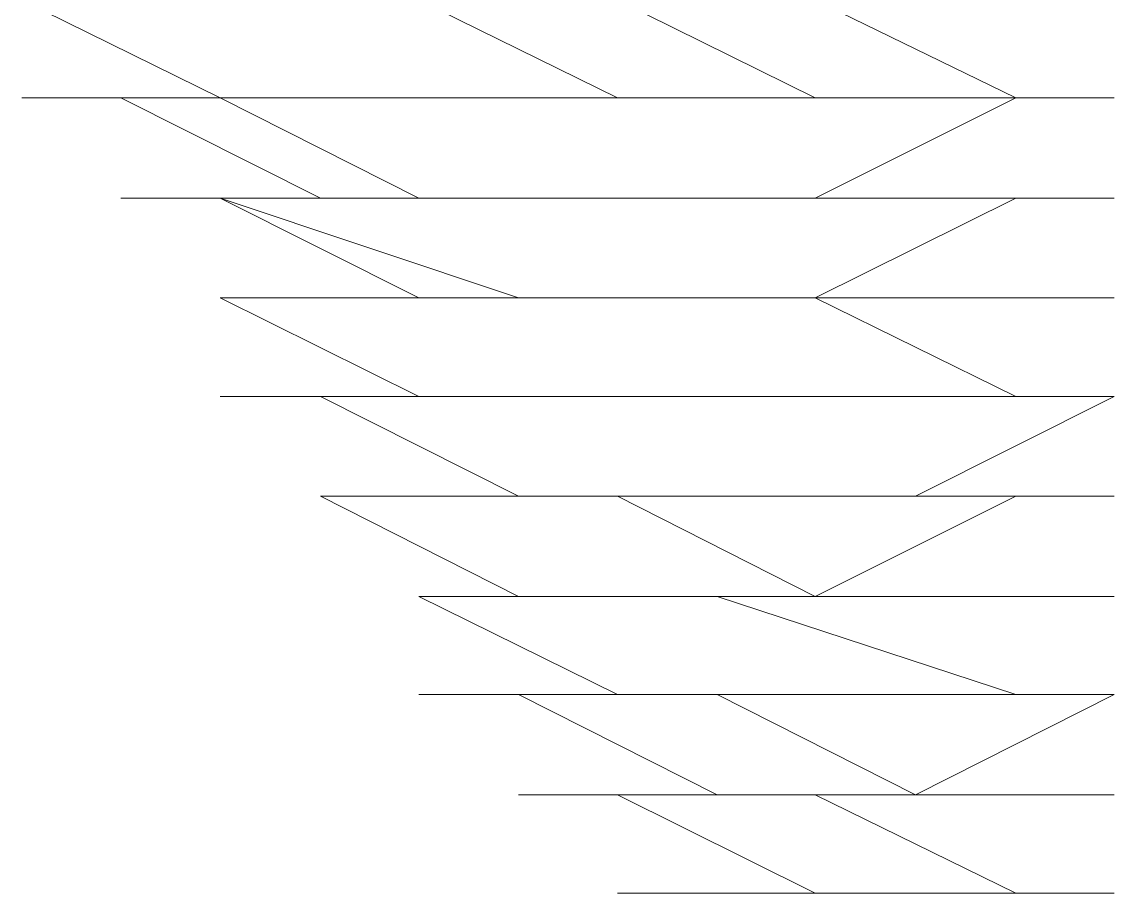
# Model space of a CAD drawing. Header units: millimetres. Extents: x 0 to 17945, y -132 to 1785.
# Drawn here: x 9887.435 to 9888.893, y 126.932 to 128.096 of the extents above; entities that cross this region are included whole.
import ezdxf

# ---------------------------------------------------------------- set-up
doc = ezdxf.new("R2010")
doc.units = ezdxf.units.MM

# ---------------------------------------------------------------- blocks, each defined once
blk = doc.blocks.new('TCR_GROWATT_40KTL3_X_FRONT')
at = {"color": 1, "lineweight": 9}
for points in [[(443.2575, 128.1253), (443.5224, 127.994), (443.7875, 127.994), (444.0527, 127.994), (443.7875, 128.1253), (443.5224, 128.1253)], [(444.0527, 128.1253), (444.3167, 127.994), (444.5842, 127.994), (444.3167, 128.1253)], [(443.2575, 127.994), (443.5224, 127.994), (443.7875, 127.994), (444.0527, 127.994), (443.7875, 127.994), (443.5224, 127.994)], [(443.2575, 127.994), (443.5224, 127.994), (443.7875, 127.994), (444.0527, 127.994), (443.7875, 127.994), (443.5224, 127.994)], [(443.2575, 127.994), (443.5224, 127.994), (443.7875, 127.994), (444.0527, 127.994), (443.7875, 127.994), (443.5224, 127.994)], [(443.2575, 127.994), (443.5224, 127.994), (443.7875, 127.994), (444.0527, 127.994), (443.7875, 127.994), (443.5224, 127.994)], [(443.2575, 127.994), (443.5224, 127.994), (443.7875, 127.994), (444.0527, 127.994), (443.7875, 127.994), (443.5224, 127.994)], [(443.3895, 127.994), (443.6562, 127.994), (443.9204, 127.994), (443.6562, 127.994)], [(443.3895, 127.994), (443.6562, 127.994), (443.9204, 127.994), (443.6562, 127.994)], [(443.3895, 127.994), (443.6562, 127.994), (443.9204, 127.994), (443.6562, 127.994)], [(443.3895, 127.994), (443.6562, 127.994), (443.9204, 127.994), (443.6562, 127.994)], [(443.3895, 127.994), (443.6562, 127.994), (443.9204, 127.994), (443.6562, 127.994)], [(443.3895, 127.994), (443.6562, 127.994), (443.9204, 127.994), (443.6562, 127.994)], [(443.3895, 127.994), (443.6562, 127.994), (443.9204, 127.994), (443.6562, 127.994)], [(443.3895, 127.994), (443.6562, 127.994), (443.9204, 127.994), (443.6562, 127.994)], [(443.3895, 127.994), (443.6562, 127.994), (444.0527, 127.994), (444.3167, 127.994), (444.5842, 127.994), (444.3167, 127.994), (444.0527, 127.994), (443.7875, 127.994), (443.5224, 127.994)], [(443.3895, 127.994), (443.6562, 127.994), (444.0527, 127.994), (444.3167, 127.994), (444.5842, 127.994), (444.3167, 127.994), (444.0527, 127.994), (443.7875, 127.994), (443.5224, 127.994)], [(443.3895, 127.994), (443.6562, 127.8602), (444.0527, 127.8602), (444.3167, 127.8602), (444.5842, 127.8602), (444.3167, 127.8602), (444.0527, 127.8602), (443.7875, 127.8602), (443.5224, 127.994)], [(443.3895, 127.994), (443.6562, 127.994), (444.0527, 127.994), (444.3167, 127.994), (444.5842, 127.994), (444.3167, 127.8602), (444.0527, 127.8602), (443.7875, 127.8602), (443.5224, 127.994)], [(444.0527, 127.994), (444.3167, 127.994), (444.5842, 127.994), (444.3167, 127.994)], [(444.0527, 127.994), (444.3167, 127.994), (444.5842, 127.994), (444.3167, 127.994)], [(444.0527, 127.994), (444.3167, 127.994), (444.5842, 127.994), (444.3167, 127.994)], [(444.0527, 127.994), (444.3167, 127.994), (444.5842, 127.994), (444.3167, 127.994)], [(444.0527, 127.994), (444.3167, 127.994), (444.5842, 127.994), (444.3167, 127.994)], [(444.0527, 127.994), (444.3167, 127.994), (444.5842, 127.994), (444.3167, 127.994)], [(444.0527, 127.994), (444.3167, 127.994), (444.5842, 127.994), (444.3167, 127.994)], [(444.0527, 127.994), (444.3167, 127.994), (444.5842, 127.994), (444.3167, 127.994)], [(444.0527, 127.994), (444.3167, 127.994), (444.5842, 127.994), (444.3167, 127.994)], [(444.0527, 127.994), (444.3167, 127.994), (444.5842, 127.994), (444.3167, 127.994)], [(444.0527, 127.994), (444.3167, 127.994), (444.5842, 127.994), (444.3167, 127.994)], [(443.3895, 127.8602), (443.6562, 127.8602), (444.0527, 127.8602), (444.3167, 127.8602), (444.5842, 127.8602), (444.3167, 127.8602), (444.0527, 127.8602), (443.7875, 127.8602), (443.5224, 127.8602)], [(443.3895, 127.8602), (443.6562, 127.8602), (444.0527, 127.8602), (444.3167, 127.8602), (444.5842, 127.8602), (444.3167, 127.8602), (444.0527, 127.8602), (443.7875, 127.8602), (443.5224, 127.8602)], [(443.3895, 127.8602), (443.6562, 127.8602), (444.0527, 127.8602), (444.3167, 127.8602), (444.5842, 127.8602), (444.3167, 127.8602), (444.0527, 127.8602), (443.7875, 127.8602), (443.5224, 127.8602)], [(443.3895, 127.8602), (443.6562, 127.8602), (444.0527, 127.8602), (444.3167, 127.8602), (444.5842, 127.8602), (444.3167, 127.8602), (444.0527, 127.8602), (443.7875, 127.8602), (443.5224, 127.8602)], [(443.3895, 127.8602), (443.6562, 127.8602), (444.0527, 127.8602), (444.3167, 127.8602), (444.5842, 127.8602), (444.3167, 127.8602), (444.0527, 127.8602), (443.7875, 127.8602), (443.5224, 127.8602)], [(443.3895, 127.8602), (443.6562, 127.8602), (444.0527, 127.8602), (444.3167, 127.8602), (444.5842, 127.8602), (444.3167, 127.8602), (444.0527, 127.8602), (443.7875, 127.8602), (443.5224, 127.8602)], [(443.3895, 127.8602), (443.6562, 127.8602), (444.0527, 127.8602), (444.3167, 127.8602), (444.5842, 127.8602), (444.3167, 127.8602), (444.0527, 127.8602), (443.7875, 127.8602), (443.5224, 127.8602)], [(443.3895, 127.8602), (443.6562, 127.8602), (444.0527, 127.8602), (444.3167, 127.8602), (444.5842, 127.8602), (444.3167, 127.8602), (444.0527, 127.8602), (443.7875, 127.8602), (443.5224, 127.8602)], [(443.3895, 127.8602), (443.6562, 127.8602), (444.0527, 127.8602), (444.3167, 127.8602), (444.5842, 127.8602), (444.3167, 127.8602), (444.0527, 127.8602), (443.7875, 127.8602), (443.5224, 127.8602)], [(443.3895, 127.8602), (443.6562, 127.8602), (444.0527, 127.8602), (444.3167, 127.8602), (444.5842, 127.8602), (444.3167, 127.8602), (444.0527, 127.8602), (443.7875, 127.8602), (443.5224, 127.8602)], [(443.3895, 127.8602), (443.6562, 127.8602), (444.0527, 127.8602), (444.3167, 127.8602), (444.5842, 127.8602), (444.3167, 127.8602), (444.0527, 127.8602), (443.7875, 127.8602), (443.5224, 127.8602)], [(443.3895, 127.8602), (443.6562, 127.8602), (444.0527, 127.8602), (444.3167, 127.8602), (444.5842, 127.8602), (444.3167, 127.8602), (444.0527, 127.8602), (443.7875, 127.8602), (443.5224, 127.8602)], [(443.5224, 127.8602), (443.7875, 127.8602), (444.0527, 127.8602), (444.3167, 127.8602), (444.5842, 127.8602), (444.3167, 127.8602), (444.0527, 127.8602), (443.7875, 127.8602)], [(443.5224, 127.8602), (443.7875, 127.8602), (444.0527, 127.8602), (444.3167, 127.8602), (444.5842, 127.8602), (444.3167, 127.8602), (444.0527, 127.8602), (443.7875, 127.8602)], [(443.5224, 127.8602), (443.9204, 127.7273), (444.3167, 127.7273), (444.5842, 127.7273), (444.3167, 127.7273), (444.0527, 127.7273), (443.7875, 127.7273)], [(443.5224, 127.8602), (443.7875, 127.8602), (444.0527, 127.8602), (444.3167, 127.8602), (444.5842, 127.8602), (444.3167, 127.7273), (444.0527, 127.7273), (443.7875, 127.7273)], [(443.5224, 127.7273), (443.9204, 127.7273), (444.3167, 127.7273), (444.5842, 127.7273), (444.3167, 127.7273), (444.0527, 127.7273), (443.6562, 127.7273)], [(443.5224, 127.7273), (443.9204, 127.7273), (444.3167, 127.7273), (444.5842, 127.7273), (444.3167, 127.7273), (444.0527, 127.7273), (443.6562, 127.7273)], [(443.5224, 127.7273), (443.9204, 127.7273), (444.3167, 127.7273), (444.5842, 127.7273), (444.3167, 127.7273), (444.0527, 127.7273), (443.6562, 127.7273)], [(443.5224, 127.7273), (443.9204, 127.7273), (444.3167, 127.7273), (444.5842, 127.7273), (444.3167, 127.7273), (444.0527, 127.7273), (443.6562, 127.7273)], [(443.5224, 127.7273), (443.9204, 127.7273), (444.3167, 127.7273), (444.5842, 127.7273), (444.3167, 127.7273), (444.0527, 127.7273), (443.6562, 127.7273)], [(443.5224, 127.7273), (443.9204, 127.7273), (444.3167, 127.7273), (444.5842, 127.7273), (444.3167, 127.7273), (444.0527, 127.7273), (443.6562, 127.7273)], [(443.5224, 127.7273), (443.7875, 127.5953), (444.0527, 127.5953), (444.3167, 127.5953), (444.5842, 127.5953), (444.3167, 127.7273), (444.0527, 127.7273), (443.6562, 127.7273)], [(443.5224, 127.7273), (443.9204, 127.7273), (444.3167, 127.7273), (444.5842, 127.7273), (444.3167, 127.7273), (444.0527, 127.7273), (443.6562, 127.7273)], [(443.5224, 127.5953), (443.7875, 127.5953), (444.1856, 127.5953), (444.4504, 127.5953), (444.7156, 127.5953), (444.4504, 127.5953), (444.0527, 127.5953), (443.7875, 127.5953)], [(443.5224, 127.5953), (443.7875, 127.5953), (444.0527, 127.5953), (444.3167, 127.5953), (444.5842, 127.5953), (444.3167, 127.5953), (444.0527, 127.5953), (443.7875, 127.5953)], [(443.5224, 127.5953), (443.7875, 127.5953), (444.1856, 127.5953), (444.4504, 127.5953), (444.7156, 127.5953), (444.4504, 127.5953), (444.1856, 127.5953), (443.9204, 127.5953), (443.6562, 127.5953)], [(443.5224, 127.5953), (443.7875, 127.5953), (444.1856, 127.5953), (444.4504, 127.5953), (444.7156, 127.5953), (444.4504, 127.5953), (444.1856, 127.5953), (443.9204, 127.5953), (443.6562, 127.5953)], [(443.6562, 127.5953), (443.9204, 127.5953), (444.1856, 127.5953), (444.4504, 127.5953), (444.7156, 127.5953), (444.4504, 127.5953), (444.1856, 127.5953), (443.9204, 127.5953)], [(443.6562, 127.5953), (443.9204, 127.5953), (444.1856, 127.5953), (444.4504, 127.5953), (444.7156, 127.5953), (444.4504, 127.5953), (444.1856, 127.5953), (443.9204, 127.5953)], [(443.6562, 127.5953), (443.9204, 127.5953), (444.1856, 127.5953), (444.4504, 127.5953), (444.7156, 127.5953), (444.4504, 127.5953), (444.1856, 127.5953), (443.9204, 127.5953)], [(443.6562, 127.5953), (443.9204, 127.5953), (444.1856, 127.5953), (444.4504, 127.5953), (444.7156, 127.5953), (444.4504, 127.5953), (444.1856, 127.5953), (443.9204, 127.5953)], [(443.6562, 127.5953), (443.9204, 127.5953), (444.1856, 127.5953), (444.4504, 127.5953), (444.7156, 127.5953), (444.4504, 127.5953), (444.1856, 127.5953), (443.9204, 127.5953)], [(443.6562, 127.5953), (443.9204, 127.5953), (444.1856, 127.5953), (444.4504, 127.5953), (444.7156, 127.5953), (444.4504, 127.5953), (444.1856, 127.5953), (443.9204, 127.5953)], [(443.6562, 127.5953), (443.9204, 127.5953), (444.1856, 127.5953), (444.4504, 127.5953), (444.7156, 127.5953), (444.4504, 127.5953), (444.1856, 127.5953), (443.9204, 127.5953)], [(443.6562, 127.5953), (443.9204, 127.4621), (444.1856, 127.4621), (444.4504, 127.4621), (444.7156, 127.4621), (444.4504, 127.4621), (444.1856, 127.4621), (443.9204, 127.4621)], [(443.6562, 127.5953), (443.9204, 127.5953), (444.1856, 127.5953), (444.4504, 127.5953), (444.7156, 127.5953), (444.4504, 127.4621), (444.1856, 127.4621), (443.9204, 127.4621)], [(443.6562, 127.4621), (443.9204, 127.4621), (444.1856, 127.4621), (444.5842, 127.4621), (444.3167, 127.4621), (443.9204, 127.4621)], [(443.6562, 127.4621), (443.9204, 127.4621), (444.1856, 127.4621), (444.4504, 127.4621), (444.7156, 127.4621), (444.4504, 127.4621), (444.1856, 127.4621), (443.9204, 127.4621)], [(443.6562, 127.4621), (444.0527, 127.4621), (444.3167, 127.4621), (444.5842, 127.4621), (444.3167, 127.4621), (443.9204, 127.4621)], [(443.6562, 127.4621), (443.9204, 127.4621), (444.1856, 127.4621), (444.5842, 127.4621), (444.3167, 127.4621), (443.9204, 127.4621)], [(443.6562, 127.4621), (444.0527, 127.4621), (444.3167, 127.4621), (444.5842, 127.4621), (444.3167, 127.4621), (444.0527, 127.4621), (443.7875, 127.4621)], [(443.6562, 127.4621), (444.0527, 127.4621), (444.3167, 127.4621), (444.5842, 127.4621), (444.3167, 127.4621), (444.0527, 127.4621), (443.7875, 127.4621)], [(443.6562, 127.4621), (443.9204, 127.4621), (444.1856, 127.4621), (444.5842, 127.4621), (444.3167, 127.4621), (444.0527, 127.4621), (443.7875, 127.4621)], [(443.6562, 127.4621), (444.0527, 127.4621), (444.3167, 127.4621), (444.5842, 127.4621), (444.3167, 127.4621), (444.0527, 127.4621), (443.7875, 127.4621)], [(443.6562, 127.4621), (443.9204, 127.3284), (444.1856, 127.3284), (444.5842, 127.3284), (444.3167, 127.3284), (444.0527, 127.4621), (443.7875, 127.4621)], [(443.6562, 127.4621), (443.9204, 127.4621), (444.1856, 127.4621), (444.5842, 127.4621), (444.3167, 127.3284), (444.0527, 127.4621), (443.7875, 127.4621)], [(443.7875, 127.3284), (444.0527, 127.3284), (444.3167, 127.3284), (444.5842, 127.3284), (444.3167, 127.3284), (444.0527, 127.3284)], [(443.7875, 127.3284), (444.0527, 127.3284), (444.4504, 127.3284), (444.7156, 127.3284), (444.3167, 127.3284), (444.0527, 127.3284)], [(443.7875, 127.3284), (444.0527, 127.3284), (444.3167, 127.3284), (444.5842, 127.3284), (444.3167, 127.3284), (444.0527, 127.3284)], [(443.7875, 127.3284), (444.0527, 127.3284), (444.4504, 127.3284), (444.7156, 127.3284), (444.4504, 127.3284), (444.1856, 127.3284), (443.9204, 127.3284)], [(443.7875, 127.3284), (444.0527, 127.3284), (444.4504, 127.3284), (444.7156, 127.3284), (444.4504, 127.3284), (444.1856, 127.3284), (443.9204, 127.3284)], [(443.7875, 127.3284), (444.0527, 127.3284), (444.4504, 127.3284), (444.7156, 127.3284), (444.4504, 127.3284), (444.1856, 127.3284), (443.9204, 127.3284)], [(443.7875, 127.3284), (444.0527, 127.3284), (444.4504, 127.3284), (444.7156, 127.3284), (444.4504, 127.3284), (444.1856, 127.3284), (443.9204, 127.3284)], [(443.7875, 127.3284), (444.0527, 127.3284), (444.4504, 127.3284), (444.7156, 127.3284), (444.4504, 127.3284), (444.1856, 127.3284), (443.9204, 127.3284)], [(443.7875, 127.3284), (444.0527, 127.3284), (444.4504, 127.3284), (444.7156, 127.3284), (444.4504, 127.3284), (444.1856, 127.3284), (443.9204, 127.3284)], [(443.7875, 127.3284), (444.0527, 127.3284), (444.4504, 127.3284), (444.7156, 127.3284), (444.4504, 127.3284), (444.1856, 127.3284), (443.9204, 127.3284)], [(443.7875, 127.3284), (444.0527, 127.1973), (444.3167, 127.1973), (444.5842, 127.1973), (444.1856, 127.3284), (443.9204, 127.3284)], [(443.7875, 127.3284), (444.0527, 127.3284), (444.4504, 127.3284), (444.7156, 127.3284), (444.4504, 127.3284), (444.1856, 127.3284), (443.9204, 127.3284)], [(443.7875, 127.1973), (444.0527, 127.1973), (444.3167, 127.1973), (444.5842, 127.1973), (444.3167, 127.1973), (444.0527, 127.1973)], [(443.7875, 127.1973), (444.0527, 127.1973), (444.3167, 127.1973), (444.5842, 127.1973), (444.3167, 127.1973), (444.0527, 127.1973)], [(443.7875, 127.1973), (444.0527, 127.1973), (444.3167, 127.1973), (444.5842, 127.1973), (444.3167, 127.1973), (444.0527, 127.1973)], [(443.7875, 127.1973), (444.0527, 127.1973), (444.3167, 127.1973), (444.5842, 127.1973), (444.3167, 127.1973), (444.0527, 127.1973)], [(443.7875, 127.1973), (444.0527, 127.1973), (444.3167, 127.1973), (444.5842, 127.1973), (444.3167, 127.1973), (444.0527, 127.1973)], [(443.9204, 127.1973), (444.1856, 127.1973), (444.4504, 127.1973), (444.7156, 127.1973), (444.4504, 127.1973), (444.0527, 127.1973)], [(443.9204, 127.1973), (444.3167, 127.1973), (444.5842, 127.1973), (444.3167, 127.1973), (444.0527, 127.1973)], [(443.9204, 127.1973), (444.1856, 127.1973), (444.4504, 127.1973), (444.7156, 127.1973), (444.4504, 127.1973), (444.1856, 127.1973)], [(443.9204, 127.1973), (444.1856, 127.1973), (444.4504, 127.1973), (444.7156, 127.1973), (444.4504, 127.1973), (444.1856, 127.1973)], [(443.9204, 127.1973), (444.1856, 127.1973), (444.4504, 127.1973), (444.7156, 127.1973), (444.4504, 127.1973), (444.1856, 127.1973)], [(443.9204, 127.1973), (444.1856, 127.1973), (444.4504, 127.1973), (444.7156, 127.1973), (444.4504, 127.1973), (444.1856, 127.1973)], [(443.9204, 127.1973), (444.1856, 127.1973), (444.4504, 127.1973), (444.7156, 127.1973), (444.4504, 127.1973), (444.1856, 127.1973)], [(443.9204, 127.1973), (444.1856, 127.0635), (444.4504, 127.0635), (444.7156, 127.0635), (444.4504, 127.0635), (444.1856, 127.1973)], [(443.9204, 127.1973), (444.1856, 127.1973), (444.4504, 127.1973), (444.7156, 127.1973), (444.4504, 127.0635), (444.1856, 127.1973)], [(443.9204, 127.0635), (444.1856, 127.0635), (444.4504, 127.0635), (444.7156, 127.0635), (444.4504, 127.0635), (444.1856, 127.0635)], [(443.9204, 127.0635), (444.1856, 127.0635), (444.4504, 127.0635), (444.7156, 127.0635), (444.4504, 127.0635), (444.1856, 127.0635)], [(443.9204, 127.0635), (444.1856, 127.0635), (444.4504, 127.0635), (444.7156, 127.0635), (444.4504, 127.0635), (444.1856, 127.0635)], [(443.9204, 127.0635), (444.1856, 127.0635), (444.4504, 127.0635), (444.7156, 127.0635), (444.4504, 127.0635), (444.1856, 127.0635)], [(443.9204, 127.0635), (444.1856, 127.0635), (444.4504, 127.0635), (444.7156, 127.0635), (444.4504, 127.0635), (444.1856, 127.0635)], [(443.9204, 127.0635), (444.1856, 127.0635), (444.4504, 127.0635), (444.7156, 127.0635), (444.4504, 127.0635), (444.1856, 127.0635)], [(443.9204, 127.0635), (444.1856, 127.0635), (444.4504, 127.0635), (444.7156, 127.0635), (444.4504, 127.0635), (444.1856, 127.0635)], [(443.9204, 127.0635), (444.1856, 127.0635), (444.4504, 127.0635), (444.7156, 127.0635), (444.4504, 127.0635), (444.1856, 127.0635)], [(443.9204, 127.0635), (444.1856, 127.0635), (444.4504, 127.0635), (444.7156, 127.0635), (444.4504, 127.0635), (444.1856, 127.0635)], [(443.9204, 127.0635), (444.1856, 127.0635), (444.4504, 127.0635), (444.7156, 127.0635), (444.4504, 127.0635), (444.1856, 127.0635)], [(443.9204, 127.0635), (444.1856, 127.0635), (444.4504, 127.0635), (444.7156, 127.0635), (444.4504, 127.0635), (444.1856, 127.0635)], [(443.9204, 127.0635), (444.1856, 127.0635), (444.4504, 127.0635), (444.7156, 127.0635), (444.4504, 127.0635), (444.1856, 127.0635)], [(444.0527, 127.0635), (444.3167, 126.9321), (444.5842, 126.9321), (444.3167, 127.0635)], [(444.0527, 127.0635), (444.3167, 127.0635), (444.5842, 127.0635), (444.3167, 127.0635)], [(444.0527, 126.9321), (444.3167, 126.9321), (444.5842, 126.9321), (444.3167, 126.9321)], [(444.0527, 126.9321), (444.3167, 126.9321), (444.5842, 126.9321), (444.3167, 126.9321)], [(444.0527, 126.9321), (444.3167, 126.9321), (444.5842, 126.9321), (444.3167, 126.9321)], [(444.0527, 126.9321), (444.3167, 126.9321), (444.5842, 126.9321), (444.3167, 126.9321)], [(444.0527, 126.9321), (444.3167, 126.9321), (444.5842, 126.9321), (444.3167, 126.9321)], [(444.0527, 126.9321), (444.3167, 126.9321), (444.5842, 126.9321), (444.3167, 126.9321)], [(444.0527, 126.9321), (444.3167, 126.9321), (444.5842, 126.9321), (444.3167, 126.9321)], [(444.0527, 126.9321), (444.3167, 126.9321), (444.5842, 126.9321), (444.3167, 126.9321)]]:
    blk.add_lwpolyline(points, close=True, dxfattribs=at)
for points in [[(443.2575, 127.994), (443.5224, 127.994), (443.7875, 127.994), (444.0527, 127.994)], [(444.0527, 127.994), (443.7875, 127.994), (443.5224, 127.994), (443.2575, 127.994)], [(443.2575, 127.994), (443.5224, 127.994), (443.7875, 127.994), (444.0527, 127.994)], [(444.0527, 127.994), (443.7875, 127.994), (443.5224, 127.994), (443.2575, 127.994)], [(443.2575, 127.994), (443.5224, 127.994), (443.7875, 127.994), (444.0527, 127.994)], [(444.0527, 127.994), (443.7875, 127.994), (443.5224, 127.994), (443.2575, 127.994)], [(443.2575, 127.994), (443.5224, 127.994), (443.7875, 127.994), (444.0527, 127.994)], [(444.0527, 127.994), (443.7875, 127.994), (443.5224, 127.994), (443.2575, 127.994)], [(443.2575, 127.994), (443.5224, 127.994), (443.7875, 127.994), (444.0527, 127.994)], [(444.0527, 127.994), (443.7875, 127.994), (443.5224, 127.994), (443.2575, 127.994)], [(443.3895, 127.994), (443.6562, 127.994), (443.9204, 127.994), (444.0527, 127.994)], [(444.0527, 127.994), (443.7875, 127.994), (443.5224, 127.994), (443.3895, 127.994)], [(443.3895, 127.994), (443.6562, 127.994), (443.9204, 127.994), (444.0527, 127.994)], [(444.0527, 127.994), (443.7875, 127.994), (443.5224, 127.994), (443.3895, 127.994)], [(443.3895, 127.994), (443.6562, 127.994), (443.9204, 127.994), (444.0527, 127.994)], [(444.0527, 127.994), (443.7875, 127.994), (443.5224, 127.994), (443.3895, 127.994)], [(443.3895, 127.994), (443.6562, 127.994), (443.9204, 127.994), (444.0527, 127.994)], [(444.0527, 127.994), (443.7875, 127.994), (443.5224, 127.994), (443.3895, 127.994)], [(444.0527, 127.994), (444.3167, 127.994), (444.5842, 127.994), (444.7156, 127.994)], [(444.7156, 127.994), (444.4504, 127.994), (444.1856, 127.994), (444.0527, 127.994)], [(444.0527, 127.994), (444.3167, 127.994), (444.5842, 127.994), (444.7156, 127.994)], [(444.7156, 127.994), (444.4504, 127.994), (444.1856, 127.994), (444.0527, 127.994)], [(444.0527, 127.994), (444.3167, 127.994), (444.5842, 127.994), (444.7156, 127.994)], [(444.7156, 127.994), (444.4504, 127.994), (444.1856, 127.994), (444.0527, 127.994)], [(444.0527, 127.994), (444.3167, 127.994), (444.5842, 127.994), (444.7156, 127.994)], [(444.7156, 127.994), (444.4504, 127.994), (444.1856, 127.994), (444.0527, 127.994)], [(444.0527, 127.994), (444.3167, 127.994), (444.5842, 127.994), (444.7156, 127.994)], [(444.7156, 127.994), (444.4504, 127.994), (444.1856, 127.994), (444.0527, 127.994)], [(444.0527, 127.994), (444.3167, 127.994), (444.5842, 127.994), (444.7156, 127.994)], [(444.7156, 127.994), (444.4504, 127.994), (444.1856, 127.994), (444.0527, 127.994)], [(444.0527, 127.994), (444.3167, 127.994), (444.5842, 127.994), (444.7156, 127.994)], [(444.7156, 127.994), (444.4504, 127.994), (444.1856, 127.994), (444.0527, 127.994)], [(444.0527, 127.994), (444.3167, 127.994), (444.5842, 127.994), (444.7156, 127.994)], [(444.7156, 127.994), (444.4504, 127.994), (444.1856, 127.994), (444.0527, 127.994)], [(444.0527, 127.994), (444.3167, 127.994), (444.5842, 127.994), (444.7156, 127.994)], [(444.7156, 127.994), (444.4504, 127.994), (444.1856, 127.994), (444.0527, 127.994)], [(444.0527, 127.994), (444.3167, 127.994), (444.5842, 127.994), (444.7156, 127.994)], [(444.7156, 127.994), (444.4504, 127.994), (444.1856, 127.994), (444.0527, 127.994)], [(444.0527, 127.994), (444.3167, 127.994), (444.5842, 127.994), (444.7156, 127.994)], [(444.7156, 127.994), (444.4504, 127.994), (444.1856, 127.994), (444.0527, 127.994)], [(443.3895, 127.8602), (443.6562, 127.8602), (444.0527, 127.8602), (444.3167, 127.8602), (444.5842, 127.8602), (444.7156, 127.8602)], [(444.7156, 127.8602), (444.4504, 127.8602), (444.0527, 127.8602), (443.7875, 127.8602), (443.5224, 127.8602), (443.3895, 127.8602)], [(443.3895, 127.8602), (443.6562, 127.8602), (444.0527, 127.8602), (444.3167, 127.8602), (444.5842, 127.8602), (444.7156, 127.8602)], [(444.7156, 127.8602), (444.4504, 127.8602), (444.0527, 127.8602), (443.7875, 127.8602), (443.5224, 127.8602), (443.3895, 127.8602)], [(443.3895, 127.8602), (443.6562, 127.8602), (444.0527, 127.8602), (444.3167, 127.8602), (444.5842, 127.8602), (444.7156, 127.8602)], [(444.7156, 127.8602), (444.4504, 127.8602), (444.0527, 127.8602), (443.7875, 127.8602), (443.5224, 127.8602), (443.3895, 127.8602)], [(443.3895, 127.8602), (443.6562, 127.8602), (444.0527, 127.8602), (444.3167, 127.8602), (444.5842, 127.8602), (444.7156, 127.8602)], [(444.7156, 127.8602), (444.4504, 127.8602), (444.0527, 127.8602), (443.7875, 127.8602), (443.5224, 127.8602), (443.3895, 127.8602)], [(443.3895, 127.8602), (443.6562, 127.8602), (444.0527, 127.8602), (444.3167, 127.8602), (444.5842, 127.8602), (444.7156, 127.8602)], [(444.7156, 127.8602), (444.4504, 127.8602), (444.0527, 127.8602), (443.7875, 127.8602), (443.5224, 127.8602), (443.3895, 127.8602)], [(443.3895, 127.8602), (443.6562, 127.8602), (444.0527, 127.8602), (444.3167, 127.8602), (444.5842, 127.8602), (444.7156, 127.8602)], [(444.7156, 127.8602), (444.4504, 127.8602), (444.0527, 127.8602), (443.7875, 127.8602), (443.5224, 127.8602), (443.3895, 127.8602)], [(443.3895, 127.8602), (443.6562, 127.8602), (444.0527, 127.8602), (444.3167, 127.8602), (444.5842, 127.8602), (444.7156, 127.8602)], [(444.7156, 127.8602), (444.4504, 127.8602), (444.0527, 127.8602), (443.7875, 127.8602), (443.5224, 127.8602), (443.3895, 127.8602)], [(443.3895, 127.8602), (443.6562, 127.8602), (444.0527, 127.8602), (444.3167, 127.8602), (444.5842, 127.8602), (444.7156, 127.8602)], [(444.7156, 127.8602), (444.4504, 127.8602), (444.0527, 127.8602), (443.7875, 127.8602), (443.5224, 127.8602), (443.3895, 127.8602)], [(443.3895, 127.8602), (443.6562, 127.8602), (444.0527, 127.8602), (444.3167, 127.8602), (444.5842, 127.8602), (444.7156, 127.8602)], [(444.7156, 127.8602), (444.4504, 127.8602), (444.0527, 127.8602), (443.7875, 127.8602), (443.5224, 127.8602), (443.3895, 127.8602)], [(443.3895, 127.8602), (443.6562, 127.8602), (444.0527, 127.8602), (444.3167, 127.8602), (444.5842, 127.8602), (444.7156, 127.8602)], [(444.7156, 127.8602), (444.4504, 127.8602), (444.0527, 127.8602), (443.7875, 127.8602), (443.5224, 127.8602), (443.3895, 127.8602)], [(443.5224, 127.8602), (443.7875, 127.8602), (444.0527, 127.8602), (444.3167, 127.8602), (444.5842, 127.8602), (444.7156, 127.8602)], [(444.7156, 127.8602), (444.4504, 127.8602), (444.0527, 127.8602), (443.7875, 127.8602), (443.5224, 127.8602)], [(443.5224, 127.8602), (443.7875, 127.8602), (444.0527, 127.8602), (444.3167, 127.8602), (444.5842, 127.8602), (444.7156, 127.8602)], [(444.7156, 127.8602), (444.4504, 127.8602), (444.0527, 127.8602), (443.7875, 127.8602), (443.5224, 127.8602)], [(443.5224, 127.7273), (443.9204, 127.7273), (444.3167, 127.7273), (444.5842, 127.7273), (444.7156, 127.7273)], [(444.7156, 127.7273), (444.4504, 127.7273), (444.0527, 127.7273), (443.6562, 127.7273), (443.5224, 127.7273)], [(443.5224, 127.7273), (443.9204, 127.7273), (444.3167, 127.7273), (444.5842, 127.7273), (444.7156, 127.7273)], [(444.7156, 127.7273), (444.4504, 127.7273), (444.0527, 127.7273), (443.6562, 127.7273), (443.5224, 127.7273)], [(443.5224, 127.7273), (443.9204, 127.7273), (444.3167, 127.7273), (444.5842, 127.7273), (444.7156, 127.7273)], [(444.7156, 127.7273), (444.4504, 127.7273), (444.0527, 127.7273), (443.6562, 127.7273), (443.5224, 127.7273)], [(443.5224, 127.7273), (443.9204, 127.7273), (444.3167, 127.7273), (444.5842, 127.7273), (444.7156, 127.7273)], [(444.7156, 127.7273), (444.4504, 127.7273), (444.0527, 127.7273), (443.6562, 127.7273), (443.5224, 127.7273)], [(443.5224, 127.7273), (443.9204, 127.7273), (444.3167, 127.7273), (444.5842, 127.7273), (444.7156, 127.7273)], [(444.7156, 127.7273), (444.4504, 127.7273), (444.0527, 127.7273), (443.6562, 127.7273), (443.5224, 127.7273)], [(443.5224, 127.7273), (443.9204, 127.7273), (444.3167, 127.7273), (444.5842, 127.7273), (444.7156, 127.7273)], [(444.7156, 127.7273), (444.4504, 127.7273), (444.0527, 127.7273), (443.6562, 127.7273), (443.5224, 127.7273)], [(443.5224, 127.7273), (443.9204, 127.7273), (444.3167, 127.7273), (444.5842, 127.7273), (444.7156, 127.7273)], [(444.7156, 127.7273), (444.4504, 127.7273), (444.0527, 127.7273), (443.6562, 127.7273), (443.5224, 127.7273)], [(443.5224, 127.7273), (443.9204, 127.7273), (444.3167, 127.7273), (444.5842, 127.7273), (444.7156, 127.7273)], [(444.7156, 127.7273), (444.4504, 127.7273), (444.0527, 127.7273), (443.6562, 127.7273), (443.5224, 127.7273)], [(443.5224, 127.5953), (443.7875, 127.5953), (444.0527, 127.5953), (444.3167, 127.5953), (444.5842, 127.5953), (444.7156, 127.5953)], [(444.7156, 127.5953), (444.4504, 127.5953), (444.0527, 127.5953), (443.7875, 127.5953), (443.5224, 127.5953)], [(443.5224, 127.5953), (443.7875, 127.5953), (444.0527, 127.5953), (444.3167, 127.5953), (444.5842, 127.5953), (444.7156, 127.5953)], [(444.7156, 127.5953), (444.4504, 127.5953), (444.0527, 127.5953), (443.7875, 127.5953), (443.5224, 127.5953)], [(443.5224, 127.5953), (443.7875, 127.5953), (444.1856, 127.5953), (444.4504, 127.5953), (444.7156, 127.5953)], [(444.7156, 127.5953), (444.4504, 127.5953), (444.1856, 127.5953), (443.9204, 127.5953), (443.6562, 127.5953), (443.5224, 127.5953)], [(443.5224, 127.5953), (443.7875, 127.5953), (444.1856, 127.5953), (444.4504, 127.5953), (444.7156, 127.5953)], [(444.7156, 127.5953), (444.4504, 127.5953), (444.1856, 127.5953), (443.9204, 127.5953), (443.6562, 127.5953), (443.5224, 127.5953)], [(443.5224, 127.5953), (443.7875, 127.5953), (444.1856, 127.5953), (444.4504, 127.5953), (444.7156, 127.5953)], [(444.7156, 127.5953), (444.4504, 127.5953), (444.1856, 127.5953), (443.9204, 127.5953), (443.6562, 127.5953), (443.5224, 127.5953)], [(443.5224, 127.5953), (443.7875, 127.5953), (444.1856, 127.5953), (444.4504, 127.5953), (444.7156, 127.5953)], [(444.7156, 127.5953), (444.4504, 127.5953), (444.1856, 127.5953), (443.9204, 127.5953), (443.6562, 127.5953), (443.5224, 127.5953)], [(443.6562, 127.5953), (443.9204, 127.5953), (444.1856, 127.5953), (444.4504, 127.5953), (444.7156, 127.5953)], [(444.7156, 127.5953), (444.4504, 127.5953), (444.1856, 127.5953), (443.9204, 127.5953), (443.6562, 127.5953)], [(443.6562, 127.5953), (443.9204, 127.5953), (444.1856, 127.5953), (444.4504, 127.5953), (444.7156, 127.5953)], [(444.7156, 127.5953), (444.4504, 127.5953), (444.1856, 127.5953), (443.9204, 127.5953), (443.6562, 127.5953)], [(443.6562, 127.5953), (443.9204, 127.5953), (444.1856, 127.5953), (444.4504, 127.5953), (444.7156, 127.5953)], [(444.7156, 127.5953), (444.4504, 127.5953), (444.1856, 127.5953), (443.9204, 127.5953), (443.6562, 127.5953)], [(443.6562, 127.5953), (443.9204, 127.5953), (444.1856, 127.5953), (444.4504, 127.5953), (444.7156, 127.5953)], [(444.7156, 127.5953), (444.4504, 127.5953), (444.1856, 127.5953), (443.9204, 127.5953), (443.6562, 127.5953)], [(443.6562, 127.5953), (443.9204, 127.5953), (444.1856, 127.5953), (444.4504, 127.5953), (444.7156, 127.5953)], [(444.7156, 127.5953), (444.4504, 127.5953), (444.1856, 127.5953), (443.9204, 127.5953), (443.6562, 127.5953)], [(443.6562, 127.4621), (443.9204, 127.4621), (444.1856, 127.4621), (444.5842, 127.4621), (444.7156, 127.4621)], [(444.7156, 127.4621), (444.3167, 127.4621), (443.9204, 127.4621), (443.6562, 127.4621)], [(443.6562, 127.4621), (443.9204, 127.4621), (444.1856, 127.4621), (444.5842, 127.4621), (444.7156, 127.4621)], [(444.7156, 127.4621), (444.3167, 127.4621), (443.9204, 127.4621), (443.6562, 127.4621)], [(443.6562, 127.4621), (444.0527, 127.4621), (444.3167, 127.4621), (444.5842, 127.4621), (444.7156, 127.4621)], [(444.7156, 127.4621), (444.3167, 127.4621), (444.0527, 127.4621), (443.7875, 127.4621), (443.6562, 127.4621)], [(443.6562, 127.4621), (444.0527, 127.4621), (444.3167, 127.4621), (444.5842, 127.4621), (444.7156, 127.4621)], [(444.7156, 127.4621), (444.3167, 127.4621), (444.0527, 127.4621), (443.7875, 127.4621), (443.6562, 127.4621)], [(443.6562, 127.4621), (443.9204, 127.4621), (444.1856, 127.4621), (444.5842, 127.4621), (444.7156, 127.4621)], [(444.7156, 127.4621), (444.3167, 127.4621), (444.0527, 127.4621), (443.7875, 127.4621), (443.6562, 127.4621)], [(443.6562, 127.4621), (443.9204, 127.4621), (444.1856, 127.4621), (444.5842, 127.4621), (444.7156, 127.4621)], [(444.7156, 127.4621), (444.3167, 127.4621), (444.0527, 127.4621), (443.7875, 127.4621), (443.6562, 127.4621)], [(443.6562, 127.4621), (443.9204, 127.4621), (444.1856, 127.4621), (444.5842, 127.4621), (444.7156, 127.4621)], [(444.7156, 127.4621), (444.3167, 127.4621), (444.0527, 127.4621), (443.7875, 127.4621), (443.6562, 127.4621)], [(443.6562, 127.4621), (443.9204, 127.4621), (444.1856, 127.4621), (444.5842, 127.4621), (444.7156, 127.4621)], [(444.7156, 127.4621), (444.3167, 127.4621), (444.0527, 127.4621), (443.7875, 127.4621), (443.6562, 127.4621)], [(443.7875, 127.3284), (444.0527, 127.3284), (444.3167, 127.3284), (444.5842, 127.3284), (444.7156, 127.3284)], [(444.7156, 127.3284), (444.3167, 127.3284), (444.0527, 127.3284), (443.7875, 127.3284)], [(443.7875, 127.3284), (444.0527, 127.3284), (444.4504, 127.3284), (444.7156, 127.3284)], [(444.7156, 127.3284), (444.4504, 127.3284), (444.1856, 127.3284), (443.9204, 127.3284), (443.7875, 127.3284)], [(443.7875, 127.3284), (444.0527, 127.3284), (444.4504, 127.3284), (444.7156, 127.3284)], [(444.7156, 127.3284), (444.4504, 127.3284), (444.1856, 127.3284), (443.9204, 127.3284), (443.7875, 127.3284)], [(443.7875, 127.3284), (444.0527, 127.3284), (444.4504, 127.3284), (444.7156, 127.3284)], [(444.7156, 127.3284), (444.4504, 127.3284), (444.1856, 127.3284), (443.9204, 127.3284), (443.7875, 127.3284)], [(443.7875, 127.3284), (444.0527, 127.3284), (444.4504, 127.3284), (444.7156, 127.3284)], [(444.7156, 127.3284), (444.4504, 127.3284), (444.1856, 127.3284), (443.9204, 127.3284), (443.7875, 127.3284)], [(443.7875, 127.3284), (444.0527, 127.3284), (444.4504, 127.3284), (444.7156, 127.3284)], [(444.7156, 127.3284), (444.4504, 127.3284), (444.1856, 127.3284), (443.9204, 127.3284), (443.7875, 127.3284)], [(443.7875, 127.1973), (444.0527, 127.1973), (444.3167, 127.1973), (444.5842, 127.1973), (444.7156, 127.1973)], [(444.7156, 127.1973), (444.4504, 127.1973), (444.0527, 127.1973), (443.7875, 127.1973)], [(443.9204, 127.1973), (444.1856, 127.1973), (444.4504, 127.1973), (444.7156, 127.1973)], [(444.7156, 127.1973), (444.4504, 127.1973), (444.1856, 127.1973), (443.9204, 127.1973)], [(443.9204, 127.1973), (444.1856, 127.1973), (444.4504, 127.1973), (444.7156, 127.1973)], [(444.7156, 127.1973), (444.4504, 127.1973), (444.1856, 127.1973), (443.9204, 127.1973)], [(443.9204, 127.1973), (444.1856, 127.1973), (444.4504, 127.1973), (444.7156, 127.1973)], [(444.7156, 127.1973), (444.4504, 127.1973), (444.1856, 127.1973), (443.9204, 127.1973)], [(443.9204, 127.0635), (444.1856, 127.0635), (444.4504, 127.0635), (444.7156, 127.0635)], [(444.7156, 127.0635), (444.4504, 127.0635), (444.1856, 127.0635), (443.9204, 127.0635)], [(443.9204, 127.0635), (444.1856, 127.0635), (444.4504, 127.0635), (444.7156, 127.0635)], [(444.7156, 127.0635), (444.4504, 127.0635), (444.1856, 127.0635), (443.9204, 127.0635)], [(443.9204, 127.0635), (444.1856, 127.0635), (444.4504, 127.0635), (444.7156, 127.0635)], [(444.7156, 127.0635), (444.4504, 127.0635), (444.1856, 127.0635), (443.9204, 127.0635)], [(443.9204, 127.0635), (444.1856, 127.0635), (444.4504, 127.0635), (444.7156, 127.0635)], [(444.7156, 127.0635), (444.4504, 127.0635), (444.1856, 127.0635), (443.9204, 127.0635)], [(443.9204, 127.0635), (444.1856, 127.0635), (444.4504, 127.0635), (444.7156, 127.0635)], [(444.7156, 127.0635), (444.4504, 127.0635), (444.1856, 127.0635), (443.9204, 127.0635)], [(443.9204, 127.0635), (444.1856, 127.0635), (444.4504, 127.0635), (444.7156, 127.0635)], [(444.7156, 127.0635), (444.4504, 127.0635), (444.1856, 127.0635), (443.9204, 127.0635)], [(444.0527, 126.9321), (444.3167, 126.9321), (444.5842, 126.9321), (444.7156, 126.9321)], [(444.7156, 126.9321), (444.4504, 126.9321), (444.1856, 126.9321), (444.0527, 126.9321)], [(444.0527, 126.9321), (444.3167, 126.9321), (444.5842, 126.9321), (444.7156, 126.9321)], [(444.7156, 126.9321), (444.4504, 126.9321), (444.1856, 126.9321), (444.0527, 126.9321)], [(444.0527, 126.9321), (444.3167, 126.9321), (444.5842, 126.9321), (444.7156, 126.9321)], [(444.7156, 126.9321), (444.4504, 126.9321), (444.1856, 126.9321), (444.0527, 126.9321)], [(444.0527, 126.9321), (444.3167, 126.9321), (444.5842, 126.9321), (444.7156, 126.9321)], [(444.7156, 126.9321), (444.4504, 126.9321), (444.1856, 126.9321), (444.0527, 126.9321)], [(444.0527, 126.9321), (444.3167, 126.9321), (444.5842, 126.9321), (444.7156, 126.9321)], [(444.7156, 126.9321), (444.4504, 126.9321), (444.1856, 126.9321), (444.0527, 126.9321)]]:
    blk.add_lwpolyline(points, dxfattribs=at)

msp = doc.modelspace()

# ---------------------------------------------------------------- block references
msp.add_blockref('TCR_GROWATT_40KTL3_X_FRONT', (9444.1773, 0))

doc.saveas('drawing.dxf')
